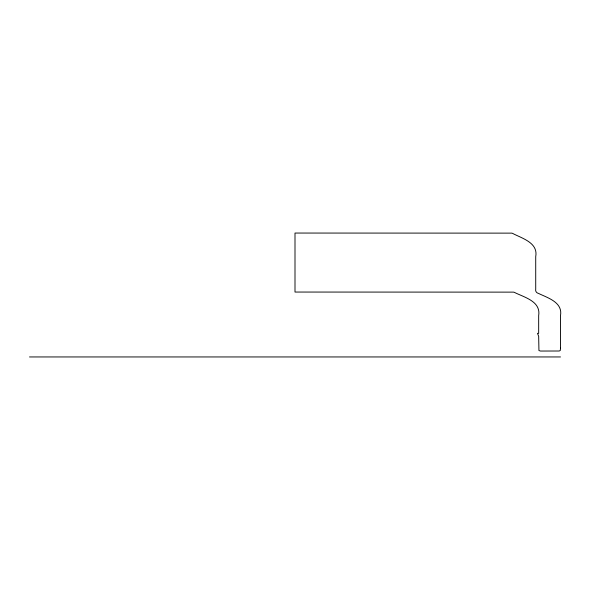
<?xml version="1.0" encoding="UTF-8"?>
<svg xmlns="http://www.w3.org/2000/svg" width="590" height="590" viewBox="0 0 590 590"><rect width="100%" height="100%" fill="white"/><g stroke="black" fill="none" stroke-linecap="round" stroke-linejoin="round"><path stroke-width="0.89" d="M29.5 356.95L560.5 356.95M560.5 348.1L560.308 350.416L559.254 351.006L540.484 351.043L538.936 350.556L538.67 336.3L537.49 333.35L538.67 333.35L538.67 315.65C541.023 301.202 524.149 297.323 514.281 292.323A5.008 5.008 0 0 0 513.425 292.131L295 292.05L295 233.05L511.648 233.131A4.727 4.727 0 0 1 512.504 233.338C522.069 238.426 538.323 242.63 535.72 256.65L535.72 289.1C535.278 291.113 536.384 292.928 538.419 293.377C547.749 297.921 562.912 302.213 560.5 315.65L560.5 348.1"/></g></svg>
